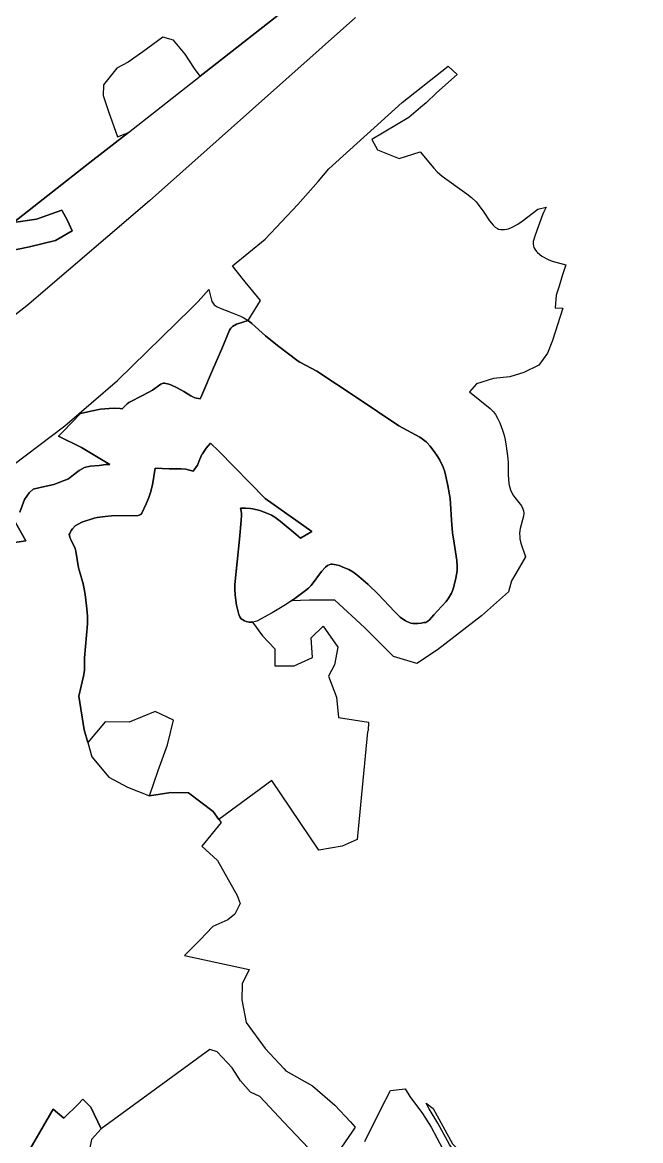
# Model space of a CAD drawing. Header units: millimetres. Extents: x 35444746 to 35449000, y 3482000 to 3488437.
# Drawn here: x 35448308.4 to 35448477.6, y 3486872.8 to 3487179.1 of the extents above; entities that cross this region are included whole.
import ezdxf

# ---------------------------------------------------------------- set-up
doc = ezdxf.new("R2010")
doc.units = ezdxf.units.MM
doc.layers.add('0203.02旱地整理', color=9, linetype='Continuous', true_color=0x808080)
doc.layers.add('0204.02水田整理', color=9, linetype='Continuous', true_color=0x808080)

msp = doc.modelspace()

# ---------------------------------------------------------------- linework, layer by layer
at = {"layer": '0203.02旱地整理', "color": 41}
for points in [[(35448293.023, 3487114.07), (35448310.357, 3487117.635), (35448317.49, 3487119.308), (35448321.997, 3487122.042), (35448320.755, 3487124.796), (35448319.248, 3487127.704), (35448312.256, 3487125.228), (35448305.999, 3487124.258), (35448326.096, 3487140.038), (35448337.43, 3487148.938), (35448357.1, 3487164.382), (35448361.615, 3487167.927), (35448388.122351, 3487188.740199)], [(35448293.023, 3487114.07), (35448310.357, 3487117.635), (35448317.49, 3487119.308), (35448321.997, 3487122.042), (35448320.755, 3487124.796), (35448319.248, 3487127.704), (35448312.256, 3487125.228), (35448305.999, 3487124.258), (35448326.096, 3487140.038), (35448337.43, 3487148.938), (35448357.1, 3487164.382), (35448361.615, 3487167.927), (35448388.122351, 3487188.740199)], [(35448388.122351, 3487188.740199), (35448361.615, 3487167.927), (35448357.1, 3487164.382), (35448355.488, 3487166.432), (35448352.948, 3487170.367), (35448349.783, 3487174.229), (35448346.875, 3487175.038), (35448341.391, 3487171.066), (35448337.335, 3487168.209), (35448334.237, 3487166.583), (35448330.648, 3487162.024), (35448330.482, 3487159.091), (35448331.944, 3487154.69), (35448334.461, 3487147.723), (35448336.541, 3487148.605), (35448337.43, 3487148.938), (35448326.096, 3487140.038), (35448305.999, 3487124.258)], [(35448388.122351, 3487188.740199), (35448361.615, 3487167.927), (35448357.1, 3487164.382), (35448355.488, 3487166.432), (35448352.948, 3487170.367), (35448349.783, 3487174.229), (35448346.875, 3487175.038), (35448341.391, 3487171.066), (35448337.335, 3487168.209), (35448334.237, 3487166.583), (35448330.648, 3487162.024), (35448330.482, 3487159.091), (35448331.944, 3487154.69), (35448334.461, 3487147.723), (35448336.541, 3487148.605), (35448337.43, 3487148.938), (35448326.096, 3487140.038), (35448305.999, 3487124.258)], [(35448399.623007, 3487180.443015), (35448343.219, 3487130.173), (35448309.657, 3487101.486), (35448300.841, 3487094.679)], [(35448399.623007, 3487180.443015), (35448343.219, 3487130.173), (35448309.657, 3487101.486), (35448300.841, 3487094.679)], [(35448302.382, 3487055.276), (35448320, 3487068.58), (35448334.458, 3487081.022), (35448354.647, 3487100.776), (35448356.517, 3487102.606), (35448359.466, 3487105.917), (35448360.165, 3487102.997), (35448360.31, 3487102.632), (35448360.682, 3487102.03), (35448360.924, 3487101.748), (35448361.701, 3487101.222), (35448362.595, 3487100.781), (35448365.859, 3487099.575), (35448368.104, 3487098.621), (35448369.057, 3487098.155), (35448370.212, 3487097.45), (35448366.98, 3487096.4), (35448365.918, 3487095.813), (35448365.489, 3487095.372), (35448365.083, 3487094.817), (35448362.993, 3487089.704), (35448360.741, 3487084.446), (35448357.492, 3487076.954), (35448357.061, 3487076.005), (35448355.617, 3487076.223), (35448354.564, 3487076.784), (35448352.649, 3487077.963), (35448350.81, 3487078.983), (35448349.046, 3487079.844), (35448348.494, 3487080.01), (35448347.308, 3487080.24), (35448346.964, 3487080.253), (35448346.328, 3487079.99), (35448344.066, 3487078.367), (35448341.495, 3487077.006), (35448337.577, 3487075.012), (35448337.116, 3487074.645), (35448335.686, 3487073.26), (35448335.167, 3487073.32), (35448333.498, 3487073.416), (35448332.194, 3487073.388), (35448329.761, 3487073.152), (35448327.138, 3487072.633), (35448324.284, 3487071.992), (35448319.612, 3487067.019), (35448318.338, 3487065.769), (35448324.572, 3487062.64), (35448332.32, 3487057.986), (35448331.232, 3487058.013), (35448329.451, 3487057.777), (35448326.942, 3487057.545), (35448325.403, 3487057.146), (35448323.944, 3487056.343), (35448322.402, 3487055.216), (35448321.023, 3487054.089), (35448317.052, 3487052.487), (35448313.247, 3487051.693), (35448311.384, 3487051.215), (35448310.248, 3487050.248), (35448309.027, 3487048.392), (35448307.719, 3487045)], [(35448302.382, 3487055.276), (35448320, 3487068.58), (35448334.458, 3487081.022), (35448354.647, 3487100.776), (35448356.517, 3487102.606), (35448359.466, 3487105.917), (35448360.165, 3487102.997), (35448360.31, 3487102.632), (35448360.682, 3487102.03), (35448360.924, 3487101.748), (35448361.701, 3487101.222), (35448362.595, 3487100.781), (35448365.859, 3487099.575), (35448368.104, 3487098.621), (35448369.057, 3487098.155), (35448370.212, 3487097.45), (35448366.98, 3487096.4), (35448365.918, 3487095.813), (35448365.489, 3487095.372), (35448365.083, 3487094.817), (35448362.993, 3487089.704), (35448360.741, 3487084.446), (35448357.492, 3487076.954), (35448357.061, 3487076.005), (35448355.617, 3487076.223), (35448354.564, 3487076.784), (35448352.649, 3487077.963), (35448350.81, 3487078.983), (35448349.046, 3487079.844), (35448348.494, 3487080.01), (35448347.308, 3487080.24), (35448346.964, 3487080.253), (35448346.328, 3487079.99), (35448344.066, 3487078.367), (35448341.495, 3487077.006), (35448337.577, 3487075.012), (35448337.116, 3487074.645), (35448335.686, 3487073.26), (35448335.167, 3487073.32), (35448333.498, 3487073.416), (35448332.194, 3487073.388), (35448329.761, 3487073.152), (35448327.138, 3487072.633), (35448324.284, 3487071.992), (35448319.612, 3487067.019), (35448318.338, 3487065.769), (35448324.572, 3487062.64), (35448332.32, 3487057.986), (35448331.232, 3487058.013), (35448329.451, 3487057.777), (35448326.942, 3487057.545), (35448325.403, 3487057.146), (35448323.944, 3487056.343), (35448322.402, 3487055.216), (35448321.023, 3487054.089), (35448317.052, 3487052.487), (35448313.247, 3487051.693), (35448311.384, 3487051.215), (35448310.248, 3487050.248), (35448309.027, 3487048.392), (35448307.719, 3487045)], [(35448306.494, 3487042.092), (35448309.356, 3487037.062), (35448305.108, 3487036.487)], [(35448306.494, 3487042.092), (35448309.356, 3487037.062), (35448305.108, 3487036.487)], [(35448310.505, 3486870.609), (35448316.842, 3486881.454), (35448319.726, 3486879.038), (35448323.644, 3486882.786), (35448324.918, 3486884.207), (35448327.163, 3486882.043), (35448329.96, 3486876.08), (35448327.359, 3486873.187), (35448326.73, 3486869.958)], [(35448310.505, 3486870.609), (35448316.842, 3486881.454), (35448319.726, 3486879.038), (35448323.644, 3486882.786), (35448324.918, 3486884.207), (35448327.163, 3486882.043), (35448329.96, 3486876.08), (35448327.359, 3486873.187), (35448326.73, 3486869.958)]]:
    msp.add_lwpolyline(points, dxfattribs=at)
for points in [[(35448425.006138, 3487167.138146), (35448427.43, 3487164.846), (35448421.771, 3487159.753), (35448418.975, 3487157.012), (35448417.37, 3487155.731), (35448414.15, 3487152.995), (35448404.04, 3487147.008), (35448405.607, 3487144.142), (35448411.54, 3487141.792), (35448417.342, 3487143.597), (35448421.027, 3487139.181), (35448421.964, 3487138.151), (35448423.288, 3487137.013), (35448430.046, 3487132.123), (35448431.344, 3487131.159), (35448432.639, 3487129.916), (35448433.192, 3487129.24), (35448434.693, 3487127.118), (35448436.271, 3487124.783), (35448436.822, 3487124.061), (35448437.279, 3487123.545), (35448437.828, 3487123.035), (35448438.431, 3487122.654), (35448438.774, 3487122.495), (35448439.334, 3487122.378), (35448440.347, 3487122.339), (35448441.5, 3487122.573), (35448442.52, 3487122.979), (35448444.051, 3487123.856), (35448445.234, 3487124.63), (35448449.485, 3487127.931), (35448451.783, 3487128.523), (35448451.039178, 3487127.023912), (35448450.743, 3487126.427), (35448448.770941, 3487120.857795), (35448448.266, 3487119.098), (35448448.191, 3487118.462), (35448448.281, 3487117.809), (35448448.427, 3487117.412), (35448448.671, 3487116.937), (35448449.162944, 3487116.315955), (35448449.395, 3487116.023), (35448450.61, 3487115.081), (35448452.297, 3487114.156), (35448453.441, 3487113.687), (35448457.204969, 3487112.724911), (35448456.134, 3487109.683), (35448455.354, 3487106.859), (35448454.483, 3487104.372), (35448454.268445, 3487100.914982), (35448456.385053, 3487100.829983), (35448453.52, 3487091.997), (35448452.147, 3487088.543), (35448449.81, 3487085.253), (35448445.707, 3487083.171), (35448441.814, 3487082.017), (35448437.349, 3487081.53), (35448432.711, 3487080.132), (35448430.830117, 3487077.935145), (35448436.504, 3487073.381), (35448437.378, 3487072.465), (35448437.941, 3487071.659), (35448438.502, 3487070.723), (35448439.134, 3487069.435), (35448439.862, 3487067.448), (35448440.189, 3487066.346), (35448440.553, 3487064.808), (35448440.87, 3487063.039), (35448441.334, 3487059.666), (35448441.39, 3487058.539), (35448441.428, 3487055.207), (35448441.61, 3487052.797), (35448441.683181, 3487052.394051), (35448442.068, 3487051.033), (35448442.7, 3487049.722), (35448443.167, 3487049.003), (35448444.335, 3487047.61), (35448445.01, 3487046.726), (35448445.445, 3487045.833), (35448445.588, 3487045.34), (35448445.641, 3487044.673), (35448445.583, 3487043.901), (35448444.674, 3487040.482), (35448444.592, 3487039.975), (35448444.529, 3487039.067), (35448444.552133, 3487038.236004), (35448444.568, 3487037.666), (35448444.841, 3487036.447), (35448446.166, 3487032.708), (35448443.484857, 3487028.149084), (35448442.308, 3487026.148), (35448441.480758, 3487023.149785), (35448434.11, 3487016.587), (35448422.002913, 3487007.292128), (35448416.419, 3487003.49), (35448410.017, 3487005.432), (35448402.057, 3487013.389), (35448393.977, 3487020.871), (35448386.967, 3487020.871), (35448382.043, 3487020.65), (35448382.998, 3487021.281), (35448385.939, 3487023.506), (35448386.7, 3487024.172), (35448387.42, 3487024.91), (35448390.32, 3487028.743), (35448391.426, 3487029.9), (35448391.953, 3487030.33), (35448392.349, 3487030.544), (35448392.853, 3487030.684), (35448393.195, 3487030.706), (35448394.279, 3487030.557), (35448395.081, 3487030.305), (35448396.58, 3487029.752), (35448397.729, 3487029.22), (35448398.866, 3487028.595), (35448399.969, 3487027.833), (35448401.698, 3487026.311), (35448403.02, 3487025.148), (35448405.778, 3487022.493), (35448410.291, 3487017.714), (35448411.859, 3487016.237), (35448413.258, 3487015.168), (35448414.273, 3487014.697), (35448414.738, 3487014.562), (35448415.264, 3487014.496), (35448416.702, 3487014.471), (35448417.54, 3487014.539), (35448418.329, 3487014.706), (35448418.825, 3487014.772), (35448419.414, 3487015.058), (35448419.839, 3487015.495), (35448421.034, 3487016.878), (35448422.062, 3487017.912), (35448423.252, 3487019.2), (35448424.373, 3487020.509), (35448425.034, 3487021.376), (35448425.832, 3487022.751), (35448426.229, 3487023.639), (35448426.422, 3487024.199), (35448427.045, 3487026.891), (35448427.401, 3487028.891), (35448427.445, 3487030.13), (35448427.292, 3487031.727), (35448426.565, 3487036.455), (35448426.191, 3487039.278), (35448425.992, 3487041.559), (35448425.889, 3487042.749), (35448425.643, 3487047.312), (35448425.515, 3487048.665), (35448424.861, 3487052.289), (35448424.028, 3487055.976), (35448423.564, 3487057.26), (35448422.695, 3487059.163), (35448422.145, 3487060.099), (35448421.16, 3487061.535), (35448419.935, 3487063.16), (35448419.224, 3487063.928), (35448418.914, 3487064.176), (35448417.826, 3487065.041), (35448417.22, 3487065.486), (35448411.476, 3487068.563), (35448399.736, 3487076.454), (35448389.044, 3487083.562), (35448384.347, 3487085.998), (35448383.861, 3487086.285), (35448378.242, 3487090.579), (35448374.973, 3487093.233), (35448371.189, 3487096.66), (35448370.212, 3487097.45), (35448373.632, 3487102.906), (35448368.528, 3487109.073), (35448365.961, 3487112.442), (35448374.863, 3487119.709), (35448383.798, 3487129.21), (35448389.331, 3487135.554), (35448392.315, 3487138.976), (35448412.374, 3487157.168)], [(35448425.006138, 3487167.138146), (35448427.43, 3487164.846), (35448421.771, 3487159.753), (35448418.975, 3487157.012), (35448417.37, 3487155.731), (35448414.15, 3487152.995), (35448404.04, 3487147.008), (35448405.607, 3487144.142), (35448411.54, 3487141.792), (35448417.342, 3487143.597), (35448421.027, 3487139.181), (35448421.964, 3487138.151), (35448423.288, 3487137.013), (35448430.046, 3487132.123), (35448431.344, 3487131.159), (35448432.639, 3487129.916), (35448433.192, 3487129.24), (35448434.693, 3487127.118), (35448436.271, 3487124.783), (35448436.822, 3487124.061), (35448437.279, 3487123.545), (35448437.828, 3487123.035), (35448438.431, 3487122.654), (35448438.774, 3487122.495), (35448439.334, 3487122.378), (35448440.347, 3487122.339), (35448441.5, 3487122.573), (35448442.52, 3487122.979), (35448444.051, 3487123.856), (35448445.234, 3487124.63), (35448449.485, 3487127.931), (35448451.783, 3487128.523), (35448451.039178, 3487127.023912), (35448450.743, 3487126.427), (35448448.770941, 3487120.857795), (35448448.266, 3487119.098), (35448448.191, 3487118.462), (35448448.281, 3487117.809), (35448448.427, 3487117.412), (35448448.671, 3487116.937), (35448449.162944, 3487116.315955), (35448449.395, 3487116.023), (35448450.61, 3487115.081), (35448452.297, 3487114.156), (35448453.441, 3487113.687), (35448457.204969, 3487112.724911), (35448456.134, 3487109.683), (35448455.354, 3487106.859), (35448454.483, 3487104.372), (35448454.268445, 3487100.914982), (35448456.385053, 3487100.829983), (35448453.52, 3487091.997), (35448452.147, 3487088.543), (35448449.81, 3487085.253), (35448445.707, 3487083.171), (35448441.814, 3487082.017), (35448437.349, 3487081.53), (35448432.711, 3487080.132), (35448430.830117, 3487077.935145), (35448436.504, 3487073.381), (35448437.378, 3487072.465), (35448437.941, 3487071.659), (35448438.502, 3487070.723), (35448439.134, 3487069.435), (35448439.862, 3487067.448), (35448440.189, 3487066.346), (35448440.553, 3487064.808), (35448440.87, 3487063.039), (35448441.334, 3487059.666), (35448441.39, 3487058.539), (35448441.428, 3487055.207), (35448441.61, 3487052.797), (35448441.683181, 3487052.394051), (35448442.068, 3487051.033), (35448442.7, 3487049.722), (35448443.167, 3487049.003), (35448444.335, 3487047.61), (35448445.01, 3487046.726), (35448445.445, 3487045.833), (35448445.588, 3487045.34), (35448445.641, 3487044.673), (35448445.583, 3487043.901), (35448444.674, 3487040.482), (35448444.592, 3487039.975), (35448444.529, 3487039.067), (35448444.552133, 3487038.236004), (35448444.568, 3487037.666), (35448444.841, 3487036.447), (35448446.166, 3487032.708), (35448443.484857, 3487028.149084), (35448442.308, 3487026.148), (35448441.480758, 3487023.149785), (35448434.11, 3487016.587), (35448422.002913, 3487007.292128), (35448416.419, 3487003.49), (35448410.017, 3487005.432), (35448402.057, 3487013.389), (35448393.977, 3487020.871), (35448386.967, 3487020.871), (35448382.043, 3487020.65), (35448382.998, 3487021.281), (35448385.939, 3487023.506), (35448386.7, 3487024.172), (35448387.42, 3487024.91), (35448390.32, 3487028.743), (35448391.426, 3487029.9), (35448391.953, 3487030.33), (35448392.349, 3487030.544), (35448392.853, 3487030.684), (35448393.195, 3487030.706), (35448394.279, 3487030.557), (35448395.081, 3487030.305), (35448396.58, 3487029.752), (35448397.729, 3487029.22), (35448398.866, 3487028.595), (35448399.969, 3487027.833), (35448401.698, 3487026.311), (35448403.02, 3487025.148), (35448405.778, 3487022.493), (35448410.291, 3487017.714), (35448411.859, 3487016.237), (35448413.258, 3487015.168), (35448414.273, 3487014.697), (35448414.738, 3487014.562), (35448415.264, 3487014.496), (35448416.702, 3487014.471), (35448417.54, 3487014.539), (35448418.329, 3487014.706), (35448418.825, 3487014.772), (35448419.414, 3487015.058), (35448419.839, 3487015.495), (35448421.034, 3487016.878), (35448422.062, 3487017.912), (35448423.252, 3487019.2), (35448424.373, 3487020.509), (35448425.034, 3487021.376), (35448425.832, 3487022.751), (35448426.229, 3487023.639), (35448426.422, 3487024.199), (35448427.045, 3487026.891), (35448427.401, 3487028.891), (35448427.445, 3487030.13), (35448427.292, 3487031.727), (35448426.565, 3487036.455), (35448426.191, 3487039.278), (35448425.992, 3487041.559), (35448425.889, 3487042.749), (35448425.643, 3487047.312), (35448425.515, 3487048.665), (35448424.861, 3487052.289), (35448424.028, 3487055.976), (35448423.564, 3487057.26), (35448422.695, 3487059.163), (35448422.145, 3487060.099), (35448421.16, 3487061.535), (35448419.935, 3487063.16), (35448419.224, 3487063.928), (35448418.914, 3487064.176), (35448417.826, 3487065.041), (35448417.22, 3487065.486), (35448411.476, 3487068.563), (35448399.736, 3487076.454), (35448389.044, 3487083.562), (35448384.347, 3487085.998), (35448383.861, 3487086.285), (35448378.242, 3487090.579), (35448374.973, 3487093.233), (35448371.189, 3487096.66), (35448370.212, 3487097.45), (35448373.632, 3487102.906), (35448368.528, 3487109.073), (35448365.961, 3487112.442), (35448374.863, 3487119.709), (35448383.798, 3487129.21), (35448389.331, 3487135.554), (35448392.315, 3487138.976), (35448412.374, 3487157.168)], [(35448371.377, 3487014.801), (35448374.158, 3487011.119), (35448377.536, 3487007.544), (35448377.536, 3487002.91), (35448382.835, 3487002.91), (35448387.869, 3487005.16), (35448387.487, 3487010.576), (35448390.753, 3487013.724), (35448394.757, 3487008.007), (35448393.83, 3487003.174), (35448392.24, 3487000), (35448394.432, 3486994.3), (35448394.904, 3486988.757), (35448403.166, 3486987.459), (35448403.058, 3486985.13), (35448402.87895, 3486984.807488), (35448400.290508, 3486958.15277), (35448400.01601, 3486955.325999), (35448395.965, 3486953.485), (35448389.526, 3486952.402), (35448376.723, 3486971.429), (35448362.221, 3486960.786), (35448360.61, 3486962.968), (35448353.886, 3486968.062), (35448349.013, 3486968.198), (35448343.236, 3486967.253), (35448345.551, 3486974.219), (35448348.112, 3486981.21), (35448349.787, 3486988.004), (35448344.763, 3486990.367), (35448337.669, 3486987.413), (35448331.068, 3486987.512), (35448326.305, 3486981.846), (35448325.35, 3486985.324), (35448323.869, 3486994.574), (35448325.165, 3487000), (35448325.407, 3487001.568), (35448325.458, 3487005.088), (35448326.212, 3487014.358), (35448326.195, 3487016.498), (35448326.077, 3487018.476), (35448325.983, 3487019.287), (35448325.619, 3487022.423), (35448325.261, 3487024.422), (35448325.026, 3487025.359), (35448324.002, 3487028.759), (35448323.802, 3487029.708), (35448323.081, 3487034.233), (35448322.882, 3487035.018), (35448321.682, 3487037.435), (35448321.505, 3487037.811), (35448321.23, 3487038.801), (35448321.356, 3487039.144), (35448321.754, 3487039.915), (35448322.147, 3487040.432), (35448322.862, 3487041.19), (35448324.65, 3487042.25), (35448328.036, 3487043.283), (35448328.895, 3487043.461), (35448331.087, 3487043.793), (35448332.791, 3487043.961), (35448340.12, 3487044.082), (35448340.81, 3487044.327), (35448341.073, 3487044.698), (35448342.26, 3487047.255), (35448342.995, 3487048.987), (35448343.466, 3487050.321), (35448344.032, 3487052.405), (35448344.738, 3487056.989), (35448348.594, 3487056.846), (35448351.85, 3487056.837), (35448353.195, 3487056.733), (35448355.198, 3487056.191), (35448356.333, 3487057.832), (35448356.959, 3487059.48), (35448357.534, 3487060.728), (35448357.677, 3487060.951), (35448358.711, 3487062.439), (35448359.928, 3487063.891), (35448362.148, 3487061.69), (35448374.846, 3487048.676), (35448387.625, 3487039.697), (35448384.568, 3487037.844), (35448383.256, 3487038.92), (35448378.989, 3487042.517), (35448377.517, 3487043.58), (35448376.605, 3487044.114), (35448375.753, 3487044.517), (35448373.368, 3487045.394), (35448371.535, 3487045.872), (35448370.82, 3487045.99), (35448369.468, 3487046.085), (35448368.124, 3487046.046), (35448368.219, 3487045.769), (35448368.418, 3487044.548), (35448368.435, 3487044.105), (35448368.336, 3487042.703), (35448367.839, 3487037.565), (35448366.56, 3487025.18), (35448366.533, 3487023.949), (35448366.667, 3487022.243), (35448367.053, 3487019.528), (35448367.472, 3487017.646), (35448367.672, 3487016.952), (35448367.933, 3487016.334), (35448368.334, 3487015.78), (35448368.753, 3487015.448), (35448369.244, 3487015.194), (35448369.64, 3487015.048), (35448370.509, 3487014.838)], [(35448371.377, 3487014.801), (35448374.158, 3487011.119), (35448377.536, 3487007.544), (35448377.536, 3487002.91), (35448382.835, 3487002.91), (35448387.869, 3487005.16), (35448387.487, 3487010.576), (35448390.753, 3487013.724), (35448394.757, 3487008.007), (35448393.83, 3487003.174), (35448392.24, 3487000), (35448394.432, 3486994.3), (35448394.904, 3486988.757), (35448403.166, 3486987.459), (35448403.058, 3486985.13), (35448402.87895, 3486984.807488), (35448400.290508, 3486958.15277), (35448400.01601, 3486955.325999), (35448395.965, 3486953.485), (35448389.526, 3486952.402), (35448376.723, 3486971.429), (35448362.221, 3486960.786), (35448360.61, 3486962.968), (35448353.886, 3486968.062), (35448349.013, 3486968.198), (35448343.236, 3486967.253), (35448345.551, 3486974.219), (35448348.112, 3486981.21), (35448349.787, 3486988.004), (35448344.763, 3486990.367), (35448337.669, 3486987.413), (35448331.068, 3486987.512), (35448326.305, 3486981.846), (35448325.35, 3486985.324), (35448323.869, 3486994.574), (35448325.165, 3487000), (35448325.407, 3487001.568), (35448325.458, 3487005.088), (35448326.212, 3487014.358), (35448326.195, 3487016.498), (35448326.077, 3487018.476), (35448325.983, 3487019.287), (35448325.619, 3487022.423), (35448325.261, 3487024.422), (35448325.026, 3487025.359), (35448324.002, 3487028.759), (35448323.802, 3487029.708), (35448323.081, 3487034.233), (35448322.882, 3487035.018), (35448321.682, 3487037.435), (35448321.505, 3487037.811), (35448321.23, 3487038.801), (35448321.356, 3487039.144), (35448321.754, 3487039.915), (35448322.147, 3487040.432), (35448322.862, 3487041.19), (35448324.65, 3487042.25), (35448328.036, 3487043.283), (35448328.895, 3487043.461), (35448331.087, 3487043.793), (35448332.791, 3487043.961), (35448340.12, 3487044.082), (35448340.81, 3487044.327), (35448341.073, 3487044.698), (35448342.26, 3487047.255), (35448342.995, 3487048.987), (35448343.466, 3487050.321), (35448344.032, 3487052.405), (35448344.738, 3487056.989), (35448348.594, 3487056.846), (35448351.85, 3487056.837), (35448353.195, 3487056.733), (35448355.198, 3487056.191), (35448356.333, 3487057.832), (35448356.959, 3487059.48), (35448357.534, 3487060.728), (35448357.677, 3487060.951), (35448358.711, 3487062.439), (35448359.928, 3487063.891), (35448362.148, 3487061.69), (35448374.846, 3487048.676), (35448387.625, 3487039.697), (35448384.568, 3487037.844), (35448383.256, 3487038.92), (35448378.989, 3487042.517), (35448377.517, 3487043.58), (35448376.605, 3487044.114), (35448375.753, 3487044.517), (35448373.368, 3487045.394), (35448371.535, 3487045.872), (35448370.82, 3487045.99), (35448369.468, 3487046.085), (35448368.124, 3487046.046), (35448368.219, 3487045.769), (35448368.418, 3487044.548), (35448368.435, 3487044.105), (35448368.336, 3487042.703), (35448367.839, 3487037.565), (35448366.56, 3487025.18), (35448366.533, 3487023.949), (35448366.667, 3487022.243), (35448367.053, 3487019.528), (35448367.472, 3487017.646), (35448367.672, 3487016.952), (35448367.933, 3487016.334), (35448368.334, 3487015.78), (35448368.753, 3487015.448), (35448369.244, 3487015.194), (35448369.64, 3487015.048), (35448370.509, 3487014.838)], [(35448418.944245, 3486883.078321), (35448420.861753, 3486881.612864), (35448426.140045, 3486872.001953), (35448432.879076, 3486864.959027), (35448441.516817, 3486867.993832), (35448445.971984, 3486863.141206), (35448459.020987, 3486864.156911), (35448473.024474, 3486862.12535), (35448477.646, 3486855.872), (35448472.531, 3486849.285), (35448466.838, 3486847.622), (35448465.543, 3486847.108), (35448462.964, 3486851.098), (35448455.709, 3486856.887), (35448449.212, 3486859.732), (35448441.408, 3486862.008), (35448435.951, 3486863.019), (35448432.825, 3486863.826), (35448429.807, 3486864.932), (35448425.328, 3486871.777), (35448422.17, 3486877.633), (35448419.765, 3486881.507)], [(35448418.944245, 3486883.078321), (35448420.861753, 3486881.612864), (35448426.140045, 3486872.001953), (35448432.879076, 3486864.959027), (35448441.516817, 3486867.993832), (35448445.971984, 3486863.141206), (35448459.020987, 3486864.156911), (35448473.024474, 3486862.12535), (35448477.646, 3486855.872), (35448472.531, 3486849.285), (35448466.838, 3486847.622), (35448465.543, 3486847.108), (35448462.964, 3486851.098), (35448455.709, 3486856.887), (35448449.212, 3486859.732), (35448441.408, 3486862.008), (35448435.951, 3486863.019), (35448432.825, 3486863.826), (35448429.807, 3486864.932), (35448425.328, 3486871.777), (35448422.17, 3486877.633), (35448419.765, 3486881.507)]]:
    msp.add_lwpolyline(points, close=True, dxfattribs=at)
at = {"layer": '0204.02水田整理', "color": 51}
msp.add_lwpolyline([(35448305.999, 3487124.258), (35448312.256, 3487125.228), (35448319.248, 3487127.704), (35448320.755, 3487124.796), (35448321.997, 3487122.042), (35448317.49, 3487119.308), (35448310.357, 3487117.635), (35448293.023, 3487114.07)], close=True, dxfattribs=at)
for points in [[(35448307.719, 3487045), (35448309.027, 3487048.392), (35448310.248, 3487050.248), (35448311.384, 3487051.215), (35448313.247, 3487051.693), (35448317.052, 3487052.487), (35448321.023, 3487054.089), (35448322.402, 3487055.216), (35448323.944, 3487056.343), (35448325.403, 3487057.146), (35448326.942, 3487057.545), (35448329.451, 3487057.777), (35448331.232, 3487058.013), (35448332.32, 3487057.986), (35448324.572, 3487062.64), (35448318.338, 3487065.769), (35448319.612, 3487067.019), (35448324.284, 3487071.992), (35448327.138, 3487072.633), (35448329.761, 3487073.152), (35448332.194, 3487073.388), (35448333.498, 3487073.416), (35448335.167, 3487073.32), (35448335.686, 3487073.26), (35448337.116, 3487074.645), (35448337.577, 3487075.012), (35448341.495, 3487077.006), (35448344.066, 3487078.367), (35448346.328, 3487079.99), (35448346.964, 3487080.253), (35448347.308, 3487080.24), (35448348.494, 3487080.01), (35448349.046, 3487079.844), (35448350.81, 3487078.983), (35448352.649, 3487077.963), (35448354.564, 3487076.784), (35448355.617, 3487076.223), (35448357.061, 3487076.005), (35448357.492, 3487076.954), (35448360.741, 3487084.446), (35448362.993, 3487089.704), (35448365.083, 3487094.817), (35448365.489, 3487095.372), (35448365.918, 3487095.813), (35448366.98, 3487096.4), (35448370.212, 3487097.45), (35448371.189, 3487096.66), (35448374.973, 3487093.233), (35448378.242, 3487090.579), (35448383.861, 3487086.285), (35448384.347, 3487085.998), (35448389.044, 3487083.562), (35448399.736, 3487076.454), (35448411.476, 3487068.563), (35448417.22, 3487065.486), (35448417.826, 3487065.041), (35448418.914, 3487064.176), (35448419.224, 3487063.928), (35448419.935, 3487063.16), (35448421.16, 3487061.535), (35448422.145, 3487060.099), (35448422.695, 3487059.163), (35448423.564, 3487057.26), (35448424.028, 3487055.976), (35448424.861, 3487052.289), (35448425.515, 3487048.665), (35448425.643, 3487047.312), (35448425.889, 3487042.749), (35448425.992, 3487041.559), (35448426.191, 3487039.278), (35448426.565, 3487036.455), (35448427.292, 3487031.727), (35448427.445, 3487030.13), (35448427.401, 3487028.891), (35448427.045, 3487026.891), (35448426.422, 3487024.199), (35448426.229, 3487023.639), (35448425.832, 3487022.751), (35448425.034, 3487021.376), (35448424.373, 3487020.509), (35448423.252, 3487019.2), (35448422.062, 3487017.912), (35448421.034, 3487016.878), (35448419.839, 3487015.495), (35448419.414, 3487015.058), (35448418.825, 3487014.772), (35448418.329, 3487014.706), (35448417.54, 3487014.539), (35448416.702, 3487014.471), (35448415.264, 3487014.496), (35448414.738, 3487014.562), (35448414.273, 3487014.697), (35448413.258, 3487015.168), (35448411.859, 3487016.237), (35448410.291, 3487017.714), (35448405.778, 3487022.493), (35448403.02, 3487025.148), (35448401.698, 3487026.311), (35448399.969, 3487027.833), (35448398.866, 3487028.595), (35448397.729, 3487029.22), (35448396.58, 3487029.752), (35448395.081, 3487030.305), (35448394.279, 3487030.557), (35448393.195, 3487030.706), (35448392.853, 3487030.684), (35448392.349, 3487030.544), (35448391.953, 3487030.33), (35448391.426, 3487029.9), (35448390.32, 3487028.743), (35448387.42, 3487024.91), (35448386.7, 3487024.172), (35448385.939, 3487023.506), (35448382.998, 3487021.281), (35448382.043, 3487020.65), (35448379.945, 3487019.262), (35448376.772, 3487017.361), (35448372.587, 3487015.136), (35448372.264, 3487015), (35448371.377, 3487014.801), (35448370.509, 3487014.838), (35448369.64, 3487015.048), (35448369.244, 3487015.194), (35448368.753, 3487015.448), (35448368.334, 3487015.78), (35448367.933, 3487016.334), (35448367.672, 3487016.952), (35448367.472, 3487017.646), (35448367.053, 3487019.528), (35448366.667, 3487022.243), (35448366.533, 3487023.949), (35448366.56, 3487025.18), (35448367.839, 3487037.565), (35448368.336, 3487042.703), (35448368.435, 3487044.105), (35448368.418, 3487044.548), (35448368.219, 3487045.769), (35448368.124, 3487046.046), (35448369.468, 3487046.085), (35448370.82, 3487045.99), (35448371.535, 3487045.872), (35448373.368, 3487045.394), (35448375.753, 3487044.517), (35448376.605, 3487044.114), (35448377.517, 3487043.58), (35448378.989, 3487042.517), (35448383.256, 3487038.92), (35448384.568, 3487037.844), (35448387.625, 3487039.697), (35448374.846, 3487048.676), (35448362.148, 3487061.69), (35448359.928, 3487063.891), (35448358.711, 3487062.439), (35448357.677, 3487060.951), (35448357.534, 3487060.728), (35448356.959, 3487059.48), (35448356.333, 3487057.832), (35448355.198, 3487056.191), (35448353.195, 3487056.733), (35448351.85, 3487056.837), (35448348.594, 3487056.846), (35448344.738, 3487056.989), (35448344.032, 3487052.405), (35448343.466, 3487050.321), (35448342.995, 3487048.987), (35448342.26, 3487047.255), (35448341.073, 3487044.698), (35448340.81, 3487044.327), (35448340.12, 3487044.082), (35448332.791, 3487043.961), (35448331.087, 3487043.793), (35448328.895, 3487043.461), (35448328.036, 3487043.283), (35448324.65, 3487042.25), (35448322.862, 3487041.19), (35448322.147, 3487040.432), (35448321.754, 3487039.915), (35448321.356, 3487039.144), (35448321.23, 3487038.801), (35448321.505, 3487037.811), (35448321.682, 3487037.435), (35448322.882, 3487035.018), (35448323.081, 3487034.233), (35448323.802, 3487029.708), (35448324.002, 3487028.759), (35448325.026, 3487025.359), (35448325.261, 3487024.422), (35448325.619, 3487022.423), (35448325.983, 3487019.287), (35448326.077, 3487018.476), (35448326.195, 3487016.498), (35448326.212, 3487014.358), (35448325.458, 3487005.088), (35448325.407, 3487001.568), (35448325.165, 3487000), (35448323.869, 3486994.574), (35448325.35, 3486985.324), (35448326.305, 3486981.846), (35448327.383, 3486977.921), (35448332.045, 3486972.42), (35448337.157, 3486969.67), (35448343.236, 3486967.253), (35448349.013, 3486968.198), (35448353.886, 3486968.062), (35448360.61, 3486962.968), (35448362.221, 3486960.786), (35448362.806, 3486959.993), (35448357.491, 3486953.493), (35448361.847, 3486949.529), (35448367.226, 3486939.95), (35448368.039, 3486937.793), (35448366.528, 3486934.838), (35448364.664, 3486933.272), (35448360.505, 3486931.529), (35448357.016, 3486927.774), (35448352.792, 3486923.501), (35448370.472, 3486919.719), (35448368.57, 3486915.774), (35448368.456, 3486911.368), (35448369.63, 3486905.235), (35448374.913, 3486898.104), (35448379.96, 3486892.564), (35448380.523, 3486891.946), (35448387.819, 3486887.815), (35448393.938, 3486882.525), (35448398.212, 3486878.012), (35448399.498, 3486876.52), (35448398.554, 3486875.131), (35448394.724, 3486869.561)], [(35448305.108, 3487036.487), (35448309.356, 3487037.062), (35448306.494, 3487042.092)], [(35448386.738, 3486870.74), (35448379.943, 3486877.929), (35448373.37, 3486884.964), (35448370.889, 3486886.104), (35448368.083, 3486889.195), (35448365.836, 3486892.746), (35448361.689, 3486897.139), (35448359.725, 3486897.844), (35448329.96, 3486876.08), (35448327.163, 3486882.043), (35448324.918, 3486884.207), (35448323.644, 3486882.786), (35448319.726, 3486879.038), (35448316.842, 3486881.454), (35448310.505, 3486870.609)], [(35448402.177, 3486872.579), (35448406.556, 3486881.479), (35448409.199, 3486886.6), (35448413.16, 3486886.988), (35448414.464, 3486884.926), (35448417.946, 3486880.266), (35448420.266, 3486876.53), (35448423.436, 3486870.651)]]:
    msp.add_lwpolyline(points, dxfattribs=at)

doc.saveas('drawing.dxf')
